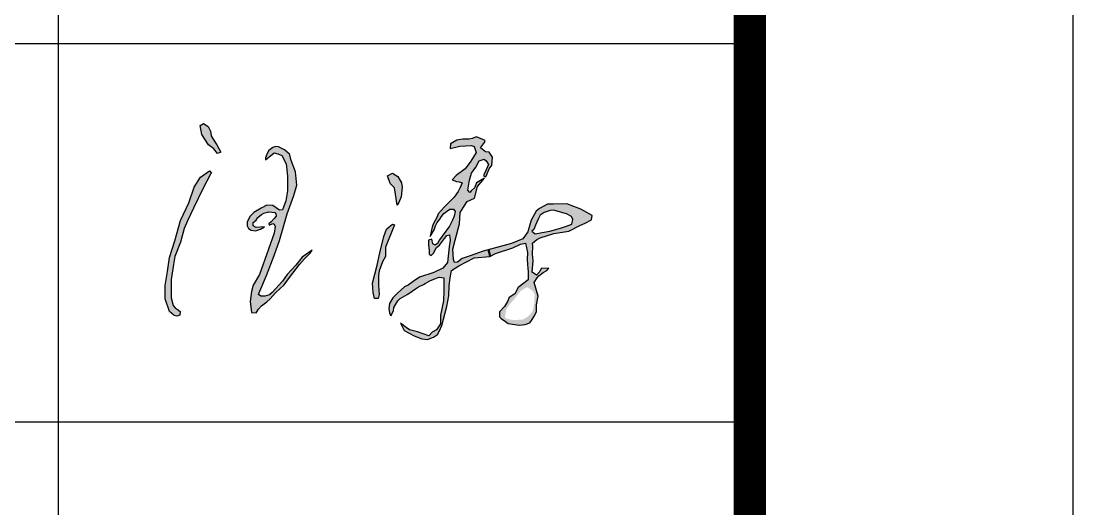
# Model space of a CAD drawing. Extents: x 1680110 to 4798266, y 269661 to 1249705.
# Drawn here: x 2417561 to 2420818, y 668722 to 670232 of the extents above; entities that cross this region are included whole.
import ezdxf

# ---------------------------------------------------------------- set-up
doc = ezdxf.new("R2010")
doc.units = 0
doc.header["$LTSCALE"] = 1000
doc.header["$MEASUREMENT"] = 0
doc.layers.add('PUB_TEXT', color=7, linetype='Continuous')
doc.layers.add('图框', color=4, linetype='Continuous')

msp = doc.modelspace()

# ---------------------------------------------------------------- hatches: boundary and pattern name
at = {"layer": 'PUB_TEXT'}
h = msp.add_hatch(color=4, dxfattribs=at)
h.paths.add_polyline_path([(2418125.3, 669714.5), (2418150.6, 669761.9), (2418144.4, 669768.1), (2418116.7, 669748.2), (2418097.6, 669717.2), (2418081.2, 669669.2), (2418055.2, 669614.9), (2418037.5, 669552), (2418021.2, 669499.5), (2418014.7, 669456.8), (2418007.4, 669413.6), (2418007.8, 669371.5), (2418021, 669333), (2418035.3, 669320.7), (2418044.1, 669318.1), (2418052.7, 669321.6), (2418053.9, 669333.3), (2418044.8, 669339.9), (2418034.2, 669346.3), (2418026, 669375.1), (2418026.5, 669431.5), (2418033.2, 669477.9), (2418038, 669503.1), (2418055.5, 669547.6), (2418066.7, 669589.6), (2418076.9, 669613.4), (2418095.5, 669652.1)])
h.paths.add_polyline_path([(2418156.7, 669866.6), (2418150.1, 669876.2), (2418147.6, 669890.4), (2418141, 669905.1), (2418126.8, 669914.7), (2418116.1, 669908.1), (2418120.7, 669880.3), (2418141.5, 669848.3), (2418158.2, 669836.2), (2418169.4, 669822), (2418180.1, 669825.5), (2418167.9, 669848.9)])
h = msp.add_hatch(color=4, dxfattribs=at)
h.paths.add_polyline_path([(2418916.5, 669474.1), (2418964.7, 669498.8), (2419013, 669502.5), (2419007.3, 669523.8), (2418992.6, 669519.9), (2418952.4, 669504.8), (2418926.8, 669496.5), (2418912.8, 669485.9), (2418903.9, 669484.8), (2418900, 669493.7), (2418898.3, 669525.5), (2418905.6, 669553.3), (2418919, 669604.6), (2418920.5, 669639.1), (2418931, 669655.4), (2418942.8, 669673.4), (2418964.9, 669683.5), (2418974.2, 669719.2), (2418995.8, 669745.6), (2418971.8, 669731), (2418965.7, 669715.5), (2418955.1, 669706.5), (2418951.3, 669701.5), (2418944.4, 669708.1), (2418949.6, 669738.9), (2418956.2, 669760.4), (2418969.4, 669779.9), (2418979.3, 669798.6), (2418995.3, 669804.7), (2419001.1, 669798.9), (2419008.5, 669788.2), (2419000.8, 669769.5), (2418995.3, 669757.9), (2418993.4, 669753), (2419000.8, 669749.4), (2419011.3, 669776.6), (2419019, 669784.6), (2419020.9, 669809.9), (2419011.1, 669825.8), (2418999.6, 669827.2), (2418984.3, 669839.7), (2418996.8, 669856), (2418997.9, 669861.6), (2418971.1, 669873.8), (2418957.9, 669867.9), (2418948.5, 669865.8), (2418929.3, 669866.5), (2418910.2, 669863), (2418891, 669851.5), (2418890.3, 669837.7), (2418919.9, 669844.1), (2418955.1, 669846.5), (2418964.7, 669843.3), (2418970.3, 669824.9), (2418954.3, 669798.5), (2418936.7, 669774.6), (2418908.7, 669753.8), (2418895.9, 669740.2), (2418909.8, 669735.3), (2418917.9, 669734.2), (2418926.8, 669731.1), (2418920.9, 669717), (2418914.8, 669704.5), (2418902.9, 669686.7), (2418871.1, 669655.3), (2418852.7, 669635.5), (2418849.4, 669625.4), (2418837.4, 669603.2), (2418834.6, 669594.2), (2418832, 669585.3), (2418828.1, 669564.8), (2418840.7, 669585.7), (2418844.9, 669597.6), (2418850.1, 669607.9), (2418858.4, 669619), (2418863.4, 669626.6), (2418870.3, 669636), (2418878.9, 669642.4), (2418889, 669650), (2418900.8, 669649.5), (2418905.5, 669642.6), (2418902.8, 669628.1), (2418896.9, 669615.3), (2418888.3, 669596.8), (2418865.1, 669565.5), (2418857.2, 669554.5), (2418851.3, 669543.4), (2418843.4, 669538.2), (2418836.2, 669542.4), (2418833, 669556.4), (2418822.7, 669553.1), (2418822.7, 669538.5), (2418824.9, 669522.6), (2418824.9, 669509.8), (2418831.7, 669506.4), (2418838.6, 669513.8), (2418847.3, 669531.3), (2418857, 669537.8), (2418872.6, 669558.4), (2418880.1, 669568.4), (2418887.5, 669569.9), (2418890, 669554), (2418886.6, 669532.8), (2418881.6, 669484.9), (2418867.6, 669466.9), (2418839.5, 669453.5), (2418795.3, 669439.2), (2418775.2, 669425.4), (2418760.2, 669414.8), (2418748.4, 669408.9), (2418726.7, 669389.7), (2418712.1, 669374.8), (2418701.9, 669357.5), (2418699.9, 669341.8), (2418702.3, 669328.8), (2418705.8, 669319.4), (2418714.9, 669335.1), (2418715.3, 669345.3), (2418721.6, 669355.9), (2418727.9, 669365.8), (2418735.7, 669373.2), (2418757, 669385.4), (2418762.1, 669389), (2418782.9, 669403.1), (2418791.6, 669409.4), (2418807.7, 669416.1), (2418812.8, 669419.2), (2418827, 669427.5), (2418844.7, 669434.6), (2418855.7, 669438.9), (2418869.9, 669436.9), (2418870.7, 669423.6), (2418869.9, 669397.6), (2418869.1, 669366.2), (2418859.7, 669321.5), (2418859.7, 669294.7), (2418847.4, 669275.6), (2418834.5, 669268.4), (2418824.4, 669257.8), (2418788.6, 669269.5), (2418764.6, 669275.6), (2418753.9, 669282.9), (2418736.6, 669296.9), (2418747.8, 669274), (2418778.9, 669257.4), (2418802.1, 669248), (2418819.8, 669245.8), (2418838.9, 669253), (2418851.1, 669261.8), (2418857.4, 669272.6), (2418863.8, 669289.4), (2418879.5, 669348.6), (2418885.4, 669380.8), (2418887, 669413.4), (2418890.1, 669435.8), (2418891.3, 669443.6), (2418893.7, 669460.1)])
h.paths.add_polyline_path([(2419084, 669529.5), (2419107.9, 669540.8), (2419123, 669544), (2419129.8, 669515.4), (2419128.9, 669493.8), (2419130.2, 669465.1), (2419131.1, 669457.6), (2419132, 669430.7), (2419100.5, 669407.1), (2419090.4, 669387.7), (2419072.7, 669375.8), (2419067.4, 669363.4), (2419058.6, 669348), (2419042.7, 669332.1), (2419042.7, 669316.3), (2419048, 669311.4), (2419061.2, 669302.1), (2419069.6, 669296), (2419103.2, 669290.2), (2419122.1, 669292.9), (2419136.7, 669298.2), (2419142, 669304.8), (2419151.3, 669319.3), (2419157, 669332.6), (2419157, 669353.7), (2419162.7, 669380.2), (2419149.9, 669422.5), (2419159.7, 669437.5), (2419164.5, 669443.7), (2419178.2, 669453), (2419189.7, 669459.6), (2419195.8, 669467.1), (2419171.4, 669465.4), (2419168.1, 669456.5), (2419157, 669445.1), (2419143.7, 669454.5), (2419146.8, 669489.6), (2419144.9, 669510), (2419145.9, 669534.5), (2419144.6, 669544.4), (2419157.9, 669555.9), (2419168.2, 669561.1), (2419210.6, 669573.9), (2419256.9, 669581.2), (2419291.5, 669598.5), (2419308.2, 669605.7), (2419327.8, 669616.3), (2419329.4, 669629.7), (2419294.3, 669649.7), (2419250.8, 669665.9), (2419209.5, 669665.3), (2419191.7, 669665.3), (2419166.6, 669651.9), (2419156.5, 669643.6), (2419140.4, 669615.7), (2419130.9, 669579), (2419114.7, 669557.8), (2419080.1, 669543.3), (2419010.8, 669524.7), (2419016.3, 669504.3), (2419030.6, 669511.9)])
h.paths.add_polyline_path([(2419142.6, 669581.6), (2419149.5, 669586.4), (2419153.8, 669600.1), (2419162, 669618.4), (2419169, 669630.5), (2419180.7, 669639.1), (2419199.5, 669645.7), (2419210, 669646.5), (2419250.1, 669634.7), (2419265.5, 669626.7), (2419269.9, 669617.1), (2419267.1, 669603.5), (2419246.7, 669595.5), (2419231.9, 669590.6), (2419199.1, 669581.3), (2419174.7, 669577), (2419153.1, 669573)], flags=16)
h.paths.add_polyline_path([(2419119.9, 669403.4), (2419129.3, 669408.2), (2419147, 669395), (2419152.2, 669382.5), (2419150.2, 669372.8), (2419150.2, 669358.2), (2419146.7, 669337.7), (2419140.1, 669326.6), (2419131.7, 669317.9), (2419114, 669307.2), (2419083.8, 669306.8), (2419073.7, 669308.2), (2419065, 669310.6), (2419059.8, 669315.5), (2419063.6, 669339.1), (2419075.1, 669355.8), (2419089.7, 669372.5), (2419109.5, 669397.5)], flags=16)
h.paths.add_polyline_path([(2419010.8, 669524.7), (2419007.3, 669523.8), (2419013, 669502.5), (2419016.3, 669504.3)], flags=17)
msp.add_hatch(color=4, dxfattribs=at).paths.add_polyline_path([(2418348, 669595.9), (2418345.2, 669575.6), (2418327.9, 669525.6), (2418299.6, 669447), (2418280.4, 669414.3), (2418275.4, 669395.1), (2418270.9, 669363.8), (2418274.5, 669329.7), (2418289.8, 669328.4), (2418296.9, 669339.6), (2418306.3, 669350.3), (2418322, 669362.4), (2418332.8, 669372.3), (2418349.4, 669390.2), (2418375.8, 669415.7), (2418392.4, 669437.6), (2418423.3, 669477.9), (2418439, 669495.4), (2418456.5, 669513.7), (2418463.2, 669523.1), (2418431.9, 669500.8), (2418412.7, 669476.6), (2418385.1, 669447.5), (2418370.5, 669426.7), (2418339, 669391.2), (2418330.6, 669383.9), (2418316.3, 669380.5), (2418304, 669380), (2418296.4, 669385.3), (2418300.3, 669396.2), (2418321.1, 669443.9), (2418345.4, 669505.9), (2418362, 669552.5), (2418375.5, 669599.1), (2418385.4, 669635.1), (2418406, 669691.5), (2418415.4, 669723.8), (2418411.1, 669765.3), (2418398.2, 669800.5), (2418392.6, 669819.3), (2418377.2, 669833.1), (2418358.7, 669842.8), (2418350.2, 669843.4), (2418340.5, 669840), (2418328.5, 669830.9), (2418323.5, 669822.1), (2418317.9, 669808), (2418318.7, 669802.1), (2418345.2, 669824.3), (2418356.5, 669820.9), (2418368.5, 669815.2), (2418382.1, 669789.6), (2418386.6, 669751.4), (2418386.2, 669706.4), (2418381.2, 669675.7), (2418371.1, 669647.9), (2418361.3, 669646.1), (2418341, 669660.5), (2418322.6, 669661.7), (2418304.7, 669652.4), (2418281.7, 669639.1), (2418271.3, 669627.8), (2418261.3, 669610.8), (2418261.8, 669597.9), (2418266, 669589.3), (2418273.7, 669584.6), (2418287.3, 669582.8), (2418302.8, 669587.7), (2418315.2, 669594.8), (2418289.2, 669593), (2418280.2, 669597.9), (2418280.4, 669607.9), (2418289.5, 669615.6), (2418294.3, 669624), (2418310.2, 669636.4), (2418328.9, 669641.5), (2418348.9, 669638.5), (2418351.8, 669627.8), (2418344.9, 669620.9), (2418335.6, 669610.8), (2418329.1, 669603.7), (2418330, 669599.5), (2418344.1, 669606.5)])
h = msp.add_hatch(color=4, dxfattribs=at)
h.paths.add_polyline_path([(2418711.9, 669603.5), (2418700.9, 669595.3), (2418693.4, 669587.5), (2418684.6, 669565), (2418672.4, 669514.1), (2418663.6, 669476.1), (2418649.5, 669420.5), (2418651.6, 669392), (2418655.5, 669373.3), (2418667.5, 669372.6), (2418669.9, 669385.7), (2418668.2, 669414.2), (2418668.5, 669443.9), (2418670.4, 669458.3), (2418680.3, 669486.6), (2418689.6, 669503), (2418690.3, 669531.5), (2418718, 669601)])
h.paths.add_polyline_path([(2418717.6, 669715.4), (2418720.5, 669695.8), (2418725.5, 669662.2), (2418731, 669669.7), (2418733.5, 669675.2), (2418738.6, 669687.8), (2418741.6, 669717.4), (2418739.6, 669730.9), (2418727.5, 669750.9), (2418711, 669761), (2418695.9, 669752.4), (2418703.9, 669729.4)])

# ---------------------------------------------------------------- linework, layer by layer
at = {"color": 3}
msp.add_lwpolyline([(2361418.2, 641232.4), (2361418.2, 683232.4), (2420818.2, 683232.4), (2420818.2, 641232.4)], close=True, dxfattribs=at)
at = {"const_width": 100}
msp.add_lwpolyline([(2363918.2, 642232.4), (2419818.2, 642232.4), (2419818.2, 682232.4), (2363918.2, 682232.4)], close=True, dxfattribs=at)
at = {"layer": 'PUB_TEXT', "color": 4}
for p, q in [((2419013, 669502.5), (2419007.3, 669523.8)), ((2419016.3, 669504.3), (2419010.8, 669524.7))]:
    msp.add_line(p, q, dxfattribs=at)
for points in [[(2418141.5, 669848.3), (2418120.7, 669880.3), (2418116.1, 669908.1), (2418126.8, 669914.7), (2418141, 669905.1), (2418147.6, 669890.4), (2418150.1, 669876.2), (2418156.7, 669866.6), (2418167.9, 669848.9), (2418180.1, 669825.5), (2418169.4, 669822), (2418158.2, 669836.2), (2418141.5, 669848.3)], [(2418318.7, 669802.1), (2418345.2, 669824.3), (2418356.5, 669820.9), (2418368.5, 669815.2), (2418382.1, 669789.6), (2418386.6, 669751.4), (2418386.2, 669706.4), (2418381.2, 669675.7), (2418371.1, 669647.9), (2418361.3, 669646.1), (2418341, 669660.5), (2418322.6, 669661.7), (2418304.7, 669652.4), (2418281.7, 669639.1), (2418271.3, 669627.8), (2418261.3, 669610.8), (2418261.8, 669597.9), (2418266, 669589.3), (2418273.7, 669584.6), (2418287.3, 669582.8), (2418302.8, 669587.7), (2418315.2, 669594.8), (2418289.2, 669593), (2418280.2, 669597.9), (2418280.4, 669607.9), (2418289.5, 669615.6), (2418294.3, 669624), (2418305.4, 669632.7), (2418313.6, 669637.3), (2418328.9, 669641.5), (2418346.7, 669638.9), (2418349.8, 669635.3), (2418351.8, 669627.8), (2418344.9, 669620.9), (2418335.6, 669610.8), (2418329.1, 669603.7), (2418330, 669599.5), (2418340.7, 669604.8), (2418345.6, 669602.6), (2418348, 669595.9), (2418345.2, 669575.6), (2418327.9, 669525.6), (2418299.6, 669447), (2418280.4, 669414.3), (2418275.4, 669395.1), (2418270.9, 669363.8), (2418274.5, 669329.7), (2418289.8, 669328.4), (2418296.9, 669339.6), (2418306.3, 669350.3), (2418322, 669362.4), (2418332.8, 669372.3), (2418349.4, 669390.2), (2418375.8, 669415.7), (2418392.4, 669437.6), (2418423.3, 669477.9), (2418439, 669495.4), (2418456.5, 669513.7), (2418463.2, 669523.1), (2418431.9, 669500.8), (2418412.7, 669476.6), (2418385.1, 669447.5), (2418370.5, 669426.7), (2418339, 669391.2), (2418330.6, 669383.9), (2418316.3, 669380.5), (2418304, 669380), (2418296.4, 669385.3), (2418300.3, 669396.2), (2418321.1, 669443.9), (2418345.4, 669505.9), (2418362, 669552.5), (2418375.5, 669599.1), (2418385.4, 669635.1), (2418406, 669691.5), (2418415.4, 669723.8), (2418411.1, 669765.3), (2418398.2, 669800.5), (2418392.6, 669819.3), (2418377.2, 669833.1), (2418358.7, 669842.8), (2418350.2, 669843.4), (2418340.5, 669840), (2418328.5, 669830.9), (2418323.5, 669822.1), (2418317.9, 669808), (2418317.9, 669808), (2418318.7, 669802.1)], [(2418148.3, 669757.7), (2418125.3, 669714.5), (2418095.5, 669652.1), (2418076.9, 669613.4), (2418066.7, 669589.6), (2418055.5, 669547.6), (2418038, 669503.1), (2418033.2, 669477.9), (2418026.5, 669431.5), (2418026, 669375.1), (2418032.8, 669351.3), (2418038.4, 669343.7), (2418044.8, 669339.9), (2418053.9, 669333.3), (2418053.9, 669333.3), (2418052.7, 669321.6), (2418044.1, 669318.1), (2418035.3, 669320.7), (2418021, 669333), (2418007.8, 669371.5), (2418007.4, 669413.6), (2418014.7, 669456.8), (2418021.2, 669499.5), (2418037.5, 669552), (2418055.2, 669614.9), (2418081.2, 669669.2), (2418097.6, 669717.2), (2418116.7, 669748.2), (2418144.4, 669768.1), (2418151.3, 669761.1), (2418148.3, 669757.7)], [(2418725.5, 669662.2), (2418720.5, 669695.8), (2418717.6, 669715.4), (2418703.9, 669729.4), (2418695.9, 669752.4), (2418711, 669761), (2418727.5, 669750.9), (2418739.6, 669730.9), (2418741.6, 669717.4), (2418738.6, 669687.8), (2418733.5, 669675.2), (2418731, 669669.7), (2418725.5, 669662.2)], [(2419142.6, 669581.6), (2419153.1, 669573), (2419174.7, 669577), (2419199.1, 669581.3), (2419231.9, 669590.6), (2419246.7, 669595.5), (2419267.1, 669603.5), (2419269.9, 669617.1), (2419265.5, 669626.7), (2419250.1, 669634.7), (2419210, 669646.5), (2419199.5, 669645.7), (2419180.7, 669639.1), (2419169, 669630.5), (2419162, 669618.4), (2419153.8, 669600.1), (2419149.5, 669586.4), (2419142.6, 669581.6)], [(2418718, 669601), (2418690.3, 669531.5), (2418689.6, 669503), (2418680.3, 669486.6), (2418670.4, 669458.3), (2418668.5, 669443.9), (2418668.2, 669414.2), (2418669.9, 669385.7), (2418667.5, 669372.6), (2418667.5, 669372.6), (2418655.5, 669373.3), (2418651.6, 669392), (2418649.5, 669420.5), (2418663.6, 669476.1), (2418672.4, 669514.1), (2418684.6, 669565), (2418693.4, 669587.5), (2418700.9, 669595.3), (2418711.9, 669603.5), (2418718, 669601)]]:
    msp.add_lwpolyline(points, dxfattribs=at)
msp.add_lwpolyline([(2418890.3, 669837.7), (2418919.9, 669844.1), (2418955.1, 669846.5), (2418964.7, 669843.3), (2418970.3, 669824.9), (2418954.3, 669798.5), (2418936.7, 669774.6), (2418908.7, 669753.8), (2418908.7, 669753.8), (2418895.9, 669740.2), (2418909.8, 669735.3), (2418917.9, 669734.2), (2418926.8, 669731.1), (2418920.9, 669717), (2418914.8, 669704.5), (2418902.9, 669686.7), (2418871.1, 669655.3), (2418852.7, 669635.5), (2418849.4, 669625.4), (2418837.4, 669603.2), (2418834.6, 669594.2), (2418832, 669585.3), (2418828.1, 669564.8), (2418840.7, 669585.7), (2418844.9, 669597.6), (2418850.1, 669607.9), (2418858.4, 669619), (2418863.4, 669626.6), (2418870.3, 669636), (2418878.9, 669642.4), (2418889, 669650), (2418900.8, 669649.5), (2418905.5, 669642.6), (2418902.8, 669628.1), (2418896.9, 669615.3), (2418888.3, 669596.8), (2418865.1, 669565.5), (2418857.2, 669554.5), (2418851.3, 669543.4), (2418843.4, 669538.2), (2418836.2, 669542.4), (2418833, 669556.4), (2418822.7, 669553.1), (2418822.7, 669538.5), (2418824.9, 669522.6), (2418824.9, 669509.8), (2418831.7, 669506.4), (2418838.6, 669513.8), (2418847.3, 669531.3), (2418857, 669537.8), (2418872.6, 669558.4), (2418880.1, 669568.4), (2418887.5, 669569.9), (2418890, 669554), (2418886.6, 669532.8), (2418881.6, 669484.9), (2418867.6, 669466.9), (2418839.5, 669453.5), (2418795.3, 669439.2), (2418775.2, 669425.4), (2418760.2, 669414.8), (2418748.4, 669408.9), (2418726.7, 669389.7), (2418712.1, 669374.8), (2418701.9, 669357.5), (2418699.9, 669341.8), (2418702.3, 669328.8), (2418705.8, 669319.4), (2418705.8, 669319.4), (2418714.9, 669335.1), (2418715.3, 669345.3), (2418721.6, 669355.9), (2418727.9, 669365.8), (2418735.7, 669373.2), (2418757, 669385.4), (2418762.1, 669389), (2418782.9, 669403.1), (2418791.6, 669409.4), (2418807.7, 669416.1), (2418812.8, 669419.2), (2418827, 669427.5), (2418844.7, 669434.6), (2418855.7, 669438.9), (2418869.9, 669436.9), (2418870.7, 669423.6), (2418869.9, 669397.6), (2418869.1, 669366.2), (2418859.7, 669321.5), (2418859.7, 669294.7), (2418847.4, 669275.6), (2418834.5, 669268.4), (2418824.4, 669257.8), (2418788.6, 669269.5), (2418764.6, 669275.6), (2418753.9, 669282.9), (2418736.6, 669296.9), (2418736.6, 669296.9), (2418747.8, 669274), (2418778.9, 669257.4), (2418802.1, 669248), (2418819.8, 669245.8), (2418838.9, 669253), (2418851.1, 669261.8), (2418857.4, 669272.6), (2418863.8, 669289.4), (2418879.5, 669348.6), (2418885.4, 669380.8), (2418887, 669413.4), (2418890.1, 669435.8), (2418891.3, 669443.6), (2418893.7, 669460.1), (2418916.5, 669474.1), (2418964.7, 669498.8), (2419013, 669502.5), (2419030.6, 669511.9), (2419084, 669529.5), (2419107.9, 669540.8), (2419123, 669544), (2419129.8, 669515.4), (2419128.9, 669493.8), (2419130.2, 669465.1), (2419131.1, 669457.6), (2419132, 669430.7), (2419100.5, 669407.1), (2419090.4, 669387.7), (2419072.7, 669375.8), (2419067.4, 669363.4), (2419058.6, 669348), (2419042.7, 669332.1), (2419042.7, 669316.3), (2419048, 669311.4), (2419061.2, 669302.1), (2419069.6, 669296), (2419103.2, 669290.2), (2419122.1, 669292.9), (2419136.7, 669298.2), (2419142, 669304.8), (2419151.3, 669319.3), (2419157, 669332.6), (2419157, 669353.7), (2419162.7, 669380.2), (2419149.9, 669422.5), (2419159.7, 669437.5), (2419164.5, 669443.7), (2419178.2, 669453), (2419189.7, 669459.6), (2419195.8, 669467.1), (2419171.4, 669465.4), (2419168.1, 669456.5), (2419157, 669445.1), (2419143.7, 669454.5), (2419146.8, 669489.6), (2419144.9, 669510), (2419145.9, 669534.5), (2419144.6, 669544.4), (2419157.9, 669555.9), (2419168.2, 669561.1), (2419210.6, 669573.9), (2419256.9, 669581.2), (2419291.5, 669598.5), (2419308.2, 669605.7), (2419327.8, 669616.3), (2419329.4, 669629.7), (2419294.3, 669649.7), (2419294.3, 669649.7), (2419250.8, 669665.9), (2419209.5, 669665.3), (2419191.7, 669665.3), (2419166.6, 669651.9), (2419156.5, 669643.6), (2419140.4, 669615.7), (2419130.9, 669579), (2419130.9, 669579), (2419114.7, 669557.8), (2419080.1, 669543.3), (2418992.6, 669519.9), (2418952.4, 669504.8), (2418926.8, 669496.5), (2418912.8, 669485.9), (2418903.9, 669484.8), (2418900, 669493.7), (2418898.3, 669525.5), (2418905.6, 669553.3), (2418919, 669604.6), (2418920.5, 669639.1), (2418931, 669655.4), (2418942.8, 669673.4), (2418964.9, 669683.5), (2418974.2, 669719.2), (2418995.8, 669745.6), (2418971.8, 669731), (2418965.7, 669715.5), (2418955.1, 669706.5), (2418951.3, 669701.5), (2418944.4, 669708.1), (2418949.6, 669738.9), (2418956.2, 669760.4), (2418969.4, 669779.9), (2418979.3, 669798.6), (2418995.3, 669804.7), (2419001.1, 669798.9), (2419008.5, 669788.2), (2419000.8, 669769.5), (2418995.3, 669757.9), (2418993.4, 669753), (2419000.8, 669749.4), (2419011.3, 669776.6), (2419019, 669784.6), (2419020.9, 669809.9), (2419011.1, 669825.8), (2418999.6, 669827.2), (2418984.3, 669839.7), (2418996.8, 669856), (2418997.9, 669861.6), (2418971.1, 669873.8), (2418957.9, 669867.9), (2418948.5, 669865.8), (2418929.3, 669866.5), (2418910.2, 669863), (2418891, 669851.5), (2418890.3, 669837.7)], close=True, dxfattribs=at)
at = {"layer": '图框', "color": 0}
for p, q in [((2414118.2, 670162.2), (2419796.2, 670162.2)), ((2414118.2, 668991), (2419796.2, 668991))]:
    msp.add_line(p, q, dxfattribs=at)
at = {"layer": '图框', "color": 4, "const_width": 98.6}
msp.add_lwpolyline([(2414118.2, 682232.4), (2419818.2, 682232.4), (2419818.2, 642232.4), (2414118.2, 642232.4)], close=True, dxfattribs=at)
at = {"layer": '图框', "color": 0}
msp.add_lwpolyline([(2417677.2, 666843.6), (2417677.2, 673480.9)], dxfattribs=at)

doc.saveas('drawing.dxf')
